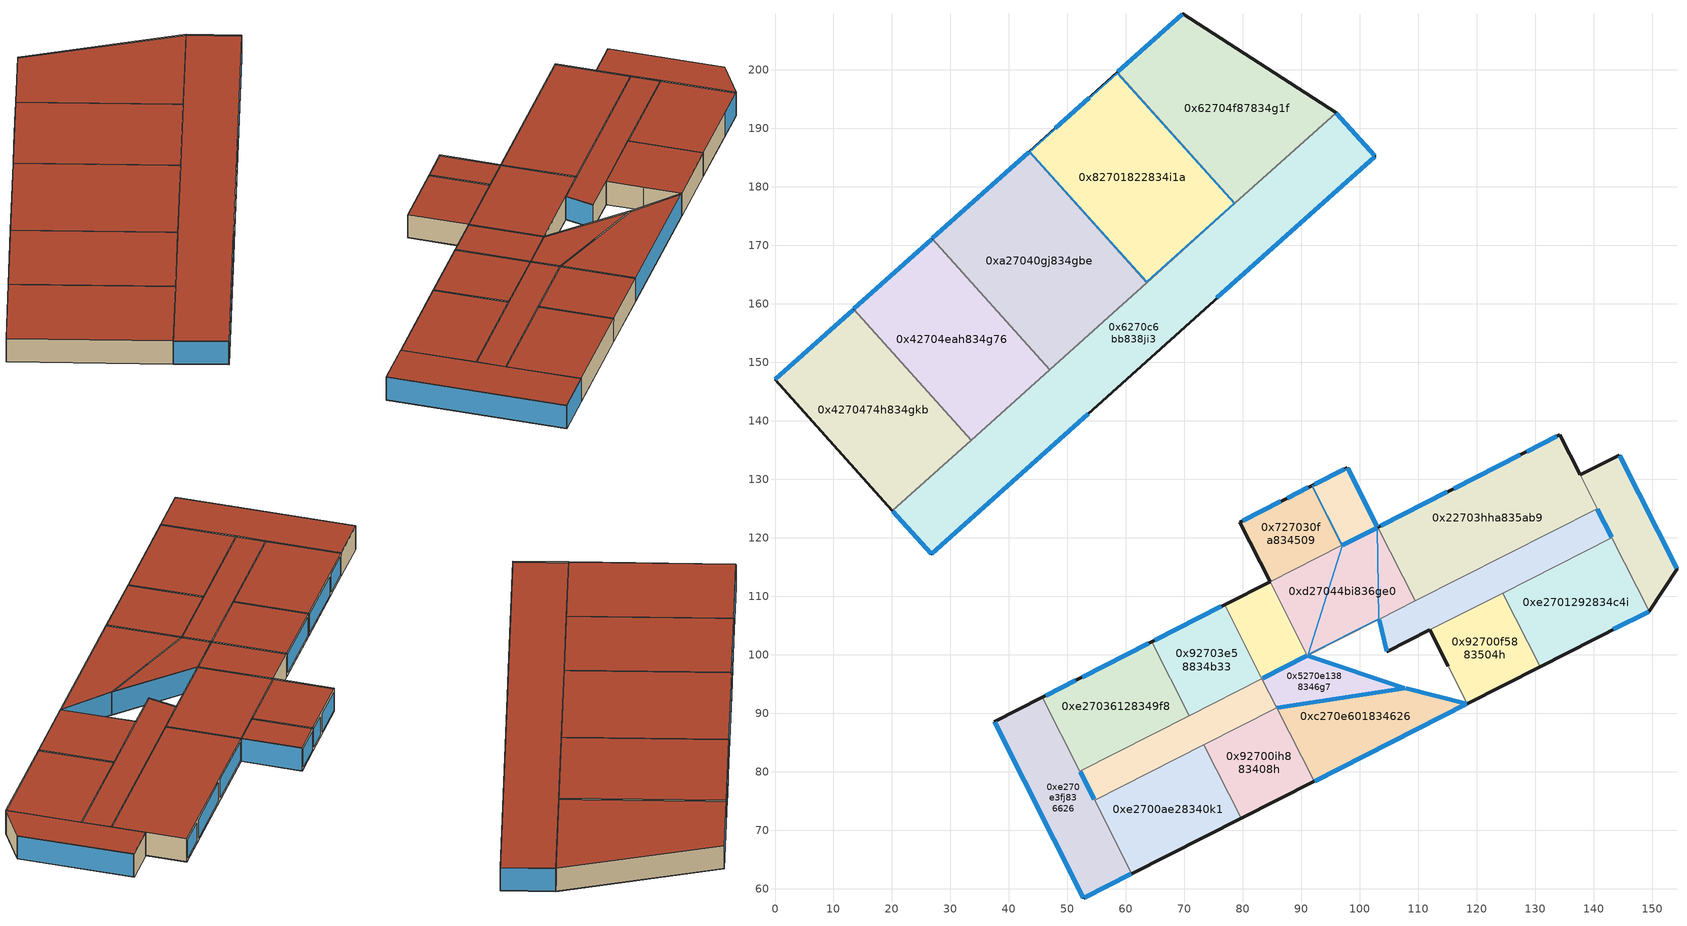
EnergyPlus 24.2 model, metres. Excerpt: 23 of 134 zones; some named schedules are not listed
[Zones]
0x92700f5883504h
 floor to 0x92400f588g504h (Generic Roof): 118.37,91.64 115.14,98.01 111.98,104.24 124.44,110.56 130.83,97.96 z15; 118.37,91.64 115.14,98.01 111.98,104.24 124.44,110.56 130.83,97.96 z15
 wall outside (Generic Roof): 130.83,97.96 118.37,91.64 / 115.14,98.01 111.98,104.24 z15:20
 wall to 0x12704c38833g31 (Generic Roof): 118.37,91.64 115.14,98.01 z15:20
 wall to 0xe2701292834c4i (Generic Roof): 124.44,110.56 130.83,97.96 z15:20
 wall to 0xb2709ea5837bkg (Generic Roof): 111.98,104.24 124.44,110.56 z15:20
 roof outside (Generic Roof): 118.37,91.64 130.83,97.96 124.44,110.56 111.98,104.24 115.14,98.01 z20; 118.37,91.64 130.83,97.96 124.44,110.56 111.98,104.24 115.14,98.01 z20
0x6270c6bb838ji3
 floor to 0xc240h89j8gc79j (Generic Roof): 26.77,117.2 53.63,141.3 60.21,147.21 70.23,156.2 75.51,160.94 102.61,185.26 95.94,192.7 78.66,177.2 63.55,163.64 46.95,148.75 33.52,136.7 20.09,124.65 z15; 26.77,117.2 53.63,141.3 60.21,147.21 70.23,156.2 75.51,160.94 102.61,185.26 95.94,192.7 78.66,177.2 63.55,163.64 46.95,148.75 33.52,136.7 20.09,124.65 z15
 wall outside (Generic Roof): 95.94,192.7 102.61,185.26 26.77,117.2 20.09,124.65 z15:20
 wall to 0x4270474h834gkb (Generic Roof): 20.09,124.65 33.52,136.7 z15:20
 wall to 0xa27040gj834gbe (Generic Roof): 46.95,148.75 63.55,163.64 z15:20
 wall to 0x62704f87834g1f (Generic Roof): 78.66,177.2 95.94,192.7 z15:20
 wall to 0x42704eah834g76 (Generic Roof): 33.52,136.7 46.95,148.75 z15:20
 wall to 0x82701822834i1a (Generic Roof): 63.55,163.64 78.66,177.2 z15:20
 window (0xj0fh): 53.55,141.24 26.84,117.27 / 102.54,185.19 75.58,161.01 / 26.7,117.27 20.16,124.58 / 96.01,192.63 102.54,185.33 z15.1:19.9
 roof outside (Generic Roof): 26.77,117.2 20.09,124.65 33.52,136.7 46.95,148.75 63.55,163.64 78.66,177.2 95.94,192.7 102.61,185.26 75.51,160.94 70.23,156.2 60.21,147.21 53.63,141.3 z20; 26.77,117.2 20.09,124.65 33.52,136.7 46.95,148.75 63.55,163.64 78.66,177.2 95.94,192.7 102.61,185.26 75.51,160.94 70.23,156.2 60.21,147.21 53.63,141.3 z20
0x4270474h834gkb
 floor to 0x4240474h8g4gkb (Generic Roof): 20.09,124.65 0,147.04 13.43,159.09 33.52,136.7 z15; 20.09,124.65 0,147.04 13.43,159.09 33.52,136.7 z15
 wall outside (Generic Roof): 20.09,124.65 0,147.04 13.43,159.09 z15:20
 wall to 0x42704eah834g76 (Generic Roof): 13.43,159.09 33.52,136.7 z15:20
 window (0xj0fh): 0.07,147.11 13.36,159.02 z15.1:19.9
 roof outside (Generic Roof): 20.09,124.65 33.52,136.7 13.43,159.09 0,147.04 z20; 20.09,124.65 33.52,136.7 13.43,159.09 0,147.04 z20
0x727030fa834509
 floor to 0x724030fa8g4509 (Generic Roof): 84.65,112.46 96.94,118.7 91.77,128.9 79.48,122.66 z15; 84.65,112.46 96.94,118.7 91.77,128.9 79.48,122.66 z15
 wall outside (Generic Roof): 84.65,112.46 79.48,122.66 91.77,128.9 z15:20
 wall to 0x3270c4hf834g8e (Generic Roof): 91.77,128.9 96.94,118.7 z15:20
 wall to 0xd27044bi836ge0 (Generic Roof): 96.94,118.7 84.65,112.46 z15:20
 window (0xj0fh): 80.01,122.93 86.53,126.24 / 87.6,126.78 91.23,128.63 z15.6:19.4
 roof outside (Generic Roof): 84.65,112.46 79.48,122.66 91.77,128.9 96.94,118.7 z20; 84.65,112.46 79.48,122.66 91.77,128.9 96.94,118.7 z20
0xa27040gj834gbe
 floor to 0xa24040gj8g4gbe (Generic Roof): 46.95,148.75 26.86,171.14 43.45,186.03 53.87,174.43 63.55,163.64 z15; 46.95,148.75 26.86,171.14 43.45,186.03 53.87,174.43 63.55,163.64 z15
 wall outside (Generic Roof): 26.86,171.14 43.45,186.03 z15:20
 wall to 0x82701822834i1a (Generic Roof): 43.45,186.03 63.55,163.64 z15:20
 wall to 0x42704eah834g76 (Generic Roof): 46.95,148.75 26.86,171.14 z15:20
 window (0xj0fh): 26.93,171.21 43.38,185.96 z15.1:19.9
 roof outside (Generic Roof): 46.95,148.75 63.55,163.64 53.87,174.43 43.45,186.03 26.86,171.14 z20; 46.95,148.75 63.55,163.64 53.87,174.43 43.45,186.03 26.86,171.14 z20
0x3270c4hf834g8e
 floor to 0x3240c4hf8g4g8e (Generic Roof): 96.94,118.7 103.06,121.81 97.89,132 91.77,128.9 z15
 wall outside (Generic Roof): 91.77,128.9 97.89,132 103.06,121.81 z15:20
 wall to 0xd27044bi836ge0 (Generic Roof): 103.06,121.81 96.94,118.7 z15:20
 window (0xj0fh): 92.31,129.17 97.36,131.73 z15.6:19.4; 97.94,131.91 103.01,121.9 z15.1:19.9
 window inside (0xj0fh): 102.97,121.76 97.03,118.75 z15.1:19.9
 roof outside (Generic Roof): 103.06,121.81 96.94,118.7 91.77,128.9 97.89,132 z20; 103.06,121.81 96.94,118.7 91.77,128.9 97.89,132 z20
 skylight inside (0xj0fh): 91.9,128.86 96.98,118.83 102.93,121.85 97.85,131.87 z15
0x62704f87834g1f
 floor to 0x62404f878g4g1f (Generic Roof): 78.66,177.2 95.94,192.7 69.74,209.61 58.57,199.6 68.62,188.4 z15; 78.66,177.2 95.94,192.7 69.74,209.61 58.57,199.6 68.62,188.4 z15
 wall outside (Generic Roof): 58.57,199.6 69.74,209.61 95.94,192.7 z15:20
 wall to 0x82701822834i1a (Generic Roof): 78.66,177.2 58.57,199.6 z15:20
 window (0xj0fh): 58.64,199.67 69.67,209.54 z15.1:19.9
 roof outside (Generic Roof): 78.66,177.2 68.62,188.4 58.57,199.6 69.74,209.61 95.94,192.7 z20; 78.66,177.2 68.62,188.4 58.57,199.6 69.74,209.61 95.94,192.7 z20
0xb2709ea5837bkg
 floor to 0xb2409ea58g7bkg (Generic Roof): 140.6,125.01 109.46,109.2 103.34,106.1 104.61,100.5 111.98,104.24 124.44,110.56 143.12,120.04 z15; 140.6,125.01 109.46,109.2 103.34,106.1 104.61,100.5 111.98,104.24 124.44,110.56 143.12,120.04 z15
 wall outside (Generic Roof): 111.98,104.24 104.61,100.5 z15:20
 wall to 0xd27044bi836ge0 (Generic Roof): 103.34,106.09 109.46,109.2 z15:20
 wall to 0x1270956h833b9d (Generic Roof): 104.61,100.5 103.34,106.1 z15:20
 wall to 0x827096gc836b02 (Generic Roof): 140.6,125.01 143.12,120.04 z15:20
 wall to 0xe2701292834c4i (Generic Roof): 143.12,120.04 124.44,110.56 z15:20
 wall to 0x22703hha835ab9 (Generic Roof): 109.46,109.2 140.6,125.01 z15:20
 window inside (0xj0fh): 104.59,100.6 103.36,106 / 140.65,124.92 143.07,120.13 z15.1:19.9
 roof outside (Generic Roof): 140.6,125.01 143.12,120.04 124.44,110.56 111.98,104.24 104.61,100.5 103.34,106.1 109.46,109.2 z20; 140.6,125.01 143.12,120.04 124.44,110.56 111.98,104.24 104.61,100.5 103.34,106.1 109.46,109.2 z20
0xd27044bi836ge0
 floor to 0xd24044bi8g6ge0 (Generic Roof): 103.06,121.81 96.94,118.7 84.65,112.46 91.04,99.86 103.34,106.09 109.46,109.2 z15
 wall to 0x1270956h833b9d (Generic Roof): 103.34,106.09 91.04,99.86 z15:20
 wall to 0x22703hha835ab9 (Generic Roof): 103.06,121.81 109.46,109.2 z15:20
 wall to 0x52704i7h834gkc (Generic Roof): 91.04,99.86 84.65,112.46 z15:20
 roof outside (Generic Roof): 96.94,118.7 103.06,121.81 109.46,109.2 103.34,106.1 91.04,99.86 84.65,112.46 z20; 96.94,118.7 103.06,121.81 109.46,109.2 103.34,106.1 91.04,99.86 84.65,112.46 z20
 skylight inside (0xj0fh): 97.02,118.63 102.96,121.65 103.24,106.15 91.21,100.06 z15
0x42704eah834g76
 floor to 0x42404eah8g4g76 (Generic Roof): 33.52,136.7 13.43,159.09 26.86,171.14 46.95,148.75 z15; 33.52,136.7 13.43,159.09 26.86,171.14 46.95,148.75 z15
 wall outside (Generic Roof): 13.43,159.09 26.86,171.14 z15:20
 window (0xj0fh): 13.5,159.16 26.79,171.07 z15.1:19.9
 roof outside (Generic Roof): 33.52,136.7 46.95,148.75 26.86,171.14 13.43,159.09 z20; 33.52,136.7 46.95,148.75 26.86,171.14 13.43,159.09 z20
0x82701822834i1a
 floor to 0x824018228g4i1a (Generic Roof): 63.55,163.64 43.45,186.03 58.57,199.6 78.66,177.2 z15
 wall outside (Generic Roof): 43.45,186.03 58.57,199.6 z15:20
 window (0xj0fh): 47.89,190.02 53.76,195.29 z15.1:19.9
 roof outside (Generic Roof): 63.55,163.64 78.66,177.2 68.62,188.4 58.57,199.6 53.84,195.35 47.82,189.95 43.45,186.03 53.87,174.43 z20; 63.55,163.64 78.66,177.2 68.62,188.4 58.57,199.6 53.84,195.35 47.82,189.95 43.45,186.03 53.87,174.43 z20
 skylight inside (0xj0fh): 58.56,199.46 78.52,177.21 63.56,163.78 43.59,186.02 z15
0xe2701292834c4i
 floor to 0xe24012928g4c4i (Generic Roof): 130.83,97.96 143.29,104.28 149.52,107.44 143.12,120.04 124.44,110.56 z15; 130.83,97.96 143.29,104.28 149.52,107.44 143.12,120.04 124.44,110.56 z15
 wall outside (Generic Roof): 149.52,107.44 130.83,97.96 z15:20
 wall to 0x827096gc836b02 (Generic Roof): 143.12,120.04 149.52,107.44 z15:20
 window (0xj0fh): 149.43,107.39 143.38,104.33 z15.1:19.9
 roof outside (Generic Roof): 130.83,97.96 124.44,110.56 143.12,120.04 149.52,107.44 143.29,104.28 z20; 130.83,97.96 124.44,110.56 143.12,120.04 149.52,107.44 143.29,104.28 z20
0x827096gc836b02
 floor to 0x824096gc8g6b02 (Generic Roof): 143.12,120.04 140.6,125.01 137.68,130.76 144.38,134.16 154.25,114.69 149.52,107.44 z15; 143.12,120.04 140.6,125.01 137.68,130.76 144.38,134.16 154.25,114.69 149.52,107.44 z15
 wall outside (Generic Roof): 137.68,130.76 144.38,134.16 154.25,114.69 149.52,107.44 z15:20
 wall to 0x22703hha835ab9 (Generic Roof): 140.6,125.01 137.68,130.76 z15:20
 window (0xj0fh): 144.43,134.07 154.2,114.78 z15.1:19.9
 roof outside (Generic Roof): 143.12,120.04 149.52,107.44 154.25,114.69 144.38,134.16 137.68,130.76 140.6,125.01 z20; 143.12,120.04 149.52,107.44 154.25,114.69 144.38,134.16 137.68,130.76 140.6,125.01 z20
0xc270e601834626
 floor to 0xc240e6018g4626 (Generic Roof): 85.8,90.96 92.2,78.36 118.37,91.64 107.77,94.27 z15; 85.8,90.96 92.2,78.36 118.37,91.64 107.77,94.27 z15
 wall outside (Generic Roof): 118.37,91.64 92.2,78.36 z15:20
 wall to 0x12704c38833g31 (Generic Roof): 107.77,94.27 118.37,91.64 z15:20
 wall to 0x92700ih883408h (Generic Roof): 92.2,78.36 85.8,90.96 z15:20
 wall to 0x5270e1388346g7 (Generic Roof): 85.8,90.96 107.77,94.27 z15:20
 window (0xj0fh): 118.28,91.59 92.29,78.41 z15.1:19.9
 window inside (0xj0fh): 107.87,94.25 118.27,91.66 / 85.9,90.97 107.67,94.26 z15.1:19.9
 roof outside (Generic Roof): 85.8,90.96 107.77,94.27 118.37,91.64 92.2,78.36 z20; 85.8,90.96 107.77,94.27 118.37,91.64 92.2,78.36 z20
0xe270e3fj836626
 floor to 0xe240e3fj8g6626 (Generic Roof): 52.14,80.12 54.66,75.16 61.05,62.56 52.8,58.37 37.49,88.54 45.74,92.73 z15; 52.14,80.12 54.66,75.16 61.05,62.56 52.8,58.37 37.49,88.54 45.74,92.73 z15
 wall outside (Generic Roof): 61.05,62.56 52.8,58.37 37.49,88.54 45.74,92.73 z15:20
 wall to 0xe2700ae28340k1 (Generic Roof): 54.66,75.16 61.05,62.56 z15:20
 wall to 0x92704cj5836g7k (Generic Roof): 52.14,80.12 54.66,75.16 z15:20
 wall to 0xe27036128349f8 (Generic Roof): 45.74,92.73 52.14,80.12 z15:20
 window (0xj0fh): 52.75,58.46 37.54,88.45 / 60.96,62.51 52.89,58.42 z15.1:19.9
 window inside (0xj0fh): 52.19,80.03 54.61,75.25 z15.1:19.9
 roof outside (Generic Roof): 52.14,80.12 45.74,92.73 37.49,88.54 52.8,58.37 61.05,62.56 54.66,75.16 z20; 52.14,80.12 45.74,92.73 37.49,88.54 52.8,58.37 61.05,62.56 54.66,75.16 z20
0x92704cj5836g7k
 floor to 0x92404cj58g6g7k (Generic Roof): 54.66,75.16 73.34,84.64 85.8,90.96 83.28,95.93 70.82,89.61 52.14,80.12 z15; 54.66,75.16 73.34,84.64 85.8,90.96 83.28,95.93 70.82,89.61 52.14,80.12 z15
 wall to 0xe27036128349f8 (Generic Roof): 52.14,80.12 70.82,89.61 z15:20
 wall to 0x92700ih883408h (Generic Roof): 85.8,90.96 73.34,84.64 z15:20
 wall to 0x92703e58834b33 (Generic Roof): 70.82,89.61 83.28,95.93 z15:20
 wall to 0x5270e1388346g7 (Generic Roof): 83.28,95.93 85.8,90.96 z15:20
 wall to 0xe2700ae28340k1 (Generic Roof): 73.34,84.64 54.66,75.16 z15:20
 roof outside (Generic Roof): 54.66,75.16 52.14,80.12 70.82,89.61 83.28,95.93 85.8,90.96 73.34,84.64 z20; 54.66,75.16 52.14,80.12 70.82,89.61 83.28,95.93 85.8,90.96 73.34,84.64 z20
0xe27036128349f8
 floor to 0xe24036128g49f8 (Generic Roof): 52.14,80.12 70.82,89.61 64.43,102.21 45.74,92.73 z15; 52.14,80.12 70.82,89.61 64.43,102.21 45.74,92.73 z15
 wall outside (Generic Roof): 45.74,92.73 64.43,102.21 z15:20
 wall to 0x92703e58834b33 (Generic Roof): 64.43,102.21 70.82,89.61 z15:20
 window (0xj0fh): 52.51,96.16 63.9,101.94 / 46.28,93 51.44,95.62 z15.6:19.4
 roof outside (Generic Roof): 52.14,80.12 45.74,92.73 64.43,102.21 70.82,89.61 z20; 52.14,80.12 45.74,92.73 64.43,102.21 70.82,89.61 z20
0xe2700ae28340k1
 floor to 0xe2400ae28g40k1 (Generic Roof): 61.05,62.56 79.74,72.04 73.34,84.64 54.66,75.16 z15; 61.05,62.56 79.74,72.04 73.34,84.64 54.66,75.16 z15
 wall outside (Generic Roof): 79.74,72.04 61.05,62.56 z15:20
 wall to 0x92700ih883408h (Generic Roof): 73.34,84.64 79.74,72.04 z15:20
 roof outside (Generic Roof): 61.05,62.56 54.66,75.16 73.34,84.64 79.74,72.04 z20; 61.05,62.56 54.66,75.16 73.34,84.64 79.74,72.04 z20
0x92700ih883408h
 floor to 0x92400ih88g408h (Generic Roof): 79.74,72.04 92.2,78.36 85.8,90.96 73.34,84.64 z15; 79.74,72.04 92.2,78.36 85.8,90.96 73.34,84.64 z15
 wall outside (Generic Roof): 92.2,78.36 79.74,72.04 z15:20
 roof outside (Generic Roof): 79.74,72.04 73.34,84.64 85.8,90.96 92.2,78.36 z20; 79.74,72.04 73.34,84.64 85.8,90.96 92.2,78.36 z20
0x5270e1388346g7
 floor to 0x5240e1388g46g7 (Generic Roof): 107.77,94.27 91.04,99.86 83.28,95.93 85.8,90.96 z15; 107.77,94.27 91.04,99.86 83.28,95.93 85.8,90.96 z15
 wall to 0x52704i7h834gkc (Generic Roof): 83.28,95.93 91.04,99.86 z15:20
 wall to 0x22709641833b3g (Generic Roof): 91.04,99.86 107.77,94.27 z15:20
 window inside (0xj0fh): 83.37,95.98 90.95,99.81 / 91.13,99.83 107.68,94.3 z15.1:19.9
 roof outside (Generic Roof): 107.77,94.27 85.8,90.96 83.28,95.93 91.04,99.86 z20; 107.77,94.27 85.8,90.96 83.28,95.93 91.04,99.86 z20
0x52704i7h834gkc
 floor to 0x52404i7h8g4gkc (Generic Roof): 91.04,99.86 84.65,112.46 76.89,108.53 83.28,95.93 z15; 91.04,99.86 84.65,112.46 76.89,108.53 83.28,95.93 z15
 wall outside (Generic Roof): 76.89,108.53 84.65,112.46 z15:20
 wall to 0x92703e58834b33 (Generic Roof): 83.28,95.93 76.89,108.53 z15:20
 roof outside (Generic Roof): 91.04,99.86 83.28,95.93 76.89,108.53 84.65,112.46 z20; 91.04,99.86 83.28,95.93 76.89,108.53 84.65,112.46 z20
0x92703e58834b33
 floor to 0x92403e588g4b33 (Generic Roof): 70.82,89.61 83.28,95.93 76.89,108.53 64.43,102.21 z15; 70.82,89.61 83.28,95.93 76.89,108.53 64.43,102.21 z15
 wall outside (Generic Roof): 64.43,102.21 76.89,108.53 z15:20
 window (0xj0fh): 64.97,102.48 76.35,108.26 z15.6:19.4
 roof outside (Generic Roof): 70.82,89.61 64.43,102.21 76.89,108.53 83.28,95.93 z20; 70.82,89.61 64.43,102.21 76.89,108.53 83.28,95.93 z20
0x22703hha835ab9
 floor to 0x22403hha8g5ab9 (Generic Roof): 109.46,109.2 140.6,125.01 137.68,130.76 134.21,137.61 103.06,121.81 z15; 109.46,109.2 140.6,125.01 137.68,130.76 134.21,137.61 103.06,121.81 z15
 wall outside (Generic Roof): 103.06,121.81 134.21,137.61 137.68,130.76 z15:20
 window (0xj0fh): 103.6,122.08 114.99,127.86 / 128.52,134.72 133.67,137.34 / 116.06,128.4 127.45,134.18 z15.6:19.4
 roof outside (Generic Roof): 109.46,109.2 103.06,121.81 134.21,137.61 137.68,130.76 140.6,125.01 z20; 109.46,109.2 103.06,121.81 134.21,137.61 137.68,130.76 140.6,125.01 z20
[Building]
unnamed: North Axis=0; Terrain=City; Solar Distribution=FullExteriorWithReflections
[Site:Location]
Site 1: Latitude=0; Longitude=0; Time Zone=0; Elevation=0
[SizingPeriod:DesignDay] Day of Month=21; DryBulb Temperature Range Modifier Type=DefaultMultipliers; Barometric Pressure=101097; Wind Direction=0; Rain Indicator=No; Snow Indicator=No; Daylight Saving Time Indicator=No; Solar Model Indicator=ASHRAEClearSky; Begin Environment Reset Mode=FullResetAtBeginEnvironment
Name | Month | Day Type | Maximum DryBulb Temperature | Daily DryBulb Temperature Range | Humidity Condition Type | Wetbulb or DewPoint at Maximum DryBulb | Wind Speed | Sky Clearness
Suzhou Ann Clg .4% Condns DP=>MDB | 8 | SummerDesignDay | 34.8 | 6.7 | Dewpoint | 27.6 | 3.35 | 1
Suzhou Ann Htg 99.6% Condns DB | 1 | WinterDesignDay | -4 | 0 | Wetbulb | -4 | 6.71 | 0
[Site:WaterMainsTemperature]
Calculation Method=CorrelationFromWeatherFile
[Material] Thermal Absorptance=0.9
Name | Roughness | Thickness | Conductivity | Density | Specific Heat | Solar Absorptance | Visible Absorptance
Generic 50mm Insulation | MediumRough | 0.05 | 0.03 | 43 | 1210 | 0.7 | 0.7
Generic Acoustic Tile | MediumSmooth | 0.02 | 0.06 | 368 | 590 | 0.2 | 0.2
Generic Ceiling Air Gap | Smooth | 0.1 | 0.556 | 1.28 | 1000 | 0.7 | 0.7
Generic LW Concrete | MediumRough | 0.1 | 0.53 | 1280 | 840 | 0.8 | 0.8
Generic Roof Membrane | MediumRough | 0.01 | 0.16 | 1120 | 1460 | 0.65 | 0.65
[WINDOWMATERIAL:SIMPLEGLAZINGSYSTEM]
g_0xg745: UFactor=1.8; Solar Heat Gain Coefficient=0.4; Visible Transmittance=0.744
[Construction]
Generic Roof: Generic Roof Membrane, Generic 50mm Insulation, Generic LW Concrete, Generic Ceiling Air Gap, Generic Acoustic Tile
[CONSTRUCTION]
0xj0fh: g_0xg745
[ZONE] Type=1; Multiplier=1; Ceiling Height=4; Part of Total Floor Area=Yes
Name | Volume | Floor Area
0xe270e3fj836626 | 1565.47 | 313.095
0xc270e601834626 | 1269 | 253.801
0x5270e1388346g7 | 566.649 | 113.33
0x92700ih883408h | 987.22 | 197.444
0xe2700ae28340k1; 0xe2701292834c4i | 1480.28 | 296.056
0x92704cj5836g7k | 972.505 | 194.501
0x92703e58834b33 | 986.904 | 197.381
0x52704i7h834gkc | 614.443 | 122.889
0xe27036128349f8 | 1480.9 | 296.181
0x92700f5883504h | 986.888 | 197.378
0xb2709ea5837bkg | 1182.82 | 236.565
0xd27044bi836ge0 | 1459.64 | 291.928
0x22703hha835ab9 | 2468.15 | 493.631
0x827096gc836b02 | 900.48 | 180.096
0x727030fa834509 | 788.094 | 157.619
0x3270c4hf834g8e | 392.231 | 78.4463
0x6270c6bb838ji3 | 5095.08 | 1019.02
0x62704f87834g1f | 2874.03 | 574.807
0xa27040gj834gbe | 3353.88 | 670.7766
0x82701822834i1a | 3055.45 | 611.0891
0x4270474h834gkb; 0x42704eah834g76 | 2713.911 | 542.7822
[PEOPLE] Number of People Calculation Method=People/Area; People per Floor Area=0.0565; Fraction Radiant=0.3; Sensible Heat Fraction=autocalculate; Carbon Dioxide Generation Rate=3.82e-08; Enable ASHRAE 55 Comfort Warnings=No; Mean Radiant Temperature Calculation Type=EnclosureAveraged; Clothing Insulation Calculation Method=ClothingInsulationSchedule; Cold Stress Temperature Threshold=15.56; Heat Stress Temperature Threshold=30
Name | Zone or ZoneList or Space or SpaceList | Number of People Schedule | Activity Level Schedule
0xe270e3fj836626_People | 0xe270e3fj836626 | 0xe270e3fj836626PeopleNumber_of_People_Schedule_Name | 0xe270e3fj836626PeopleActivity_Level_Schedule_Name
0xc270e601834626_People | 0xc270e601834626 | 0xc270e601834626PeopleNumber_of_People_Schedule_Name | 0xc270e601834626PeopleActivity_Level_Schedule_Name
0x5270e1388346g7_People | 0x5270e1388346g7 | 0x5270e1388346g7PeopleNumber_of_People_Schedule_Name | 0x5270e1388346g7PeopleActivity_Level_Schedule_Name
0x92700ih883408h_People | 0x92700ih883408h | 0x92700ih883408hPeopleNumber_of_People_Schedule_Name | 0x92700ih883408hPeopleActivity_Level_Schedule_Name
0xe2700ae28340k1_People | 0xe2700ae28340k1 | 0xe2700ae28340k1PeopleNumber_of_People_Schedule_Name | 0xe2700ae28340k1PeopleActivity_Level_Schedule_Name
0x92704cj5836g7k_People | 0x92704cj5836g7k | 0x92704cj5836g7kPeopleNumber_of_People_Schedule_Name | 0x92704cj5836g7kPeopleActivity_Level_Schedule_Name
0x92703e58834b33_People | 0x92703e58834b33 | 0x92703e58834b33PeopleNumber_of_People_Schedule_Name | 0x92703e58834b33PeopleActivity_Level_Schedule_Name
0x52704i7h834gkc_People | 0x52704i7h834gkc | 0x52704i7h834gkcPeopleNumber_of_People_Schedule_Name | 0x52704i7h834gkcPeopleActivity_Level_Schedule_Name
0xe27036128349f8_People | 0xe27036128349f8 | 0xe27036128349f8PeopleNumber_of_People_Schedule_Name | 0xe27036128349f8PeopleActivity_Level_Schedule_Name
0x92700f5883504h_People | 0x92700f5883504h | 0x92700f5883504hPeopleNumber_of_People_Schedule_Name | 0x92700f5883504hPeopleActivity_Level_Schedule_Name
0xe2701292834c4i_People | 0xe2701292834c4i | 0xe2701292834c4iPeopleNumber_of_People_Schedule_Name | 0xe2701292834c4iPeopleActivity_Level_Schedule_Name
0xb2709ea5837bkg_People | 0xb2709ea5837bkg | 0xb2709ea5837bkgPeopleNumber_of_People_Schedule_Name | 0xb2709ea5837bkgPeopleActivity_Level_Schedule_Name
0xd27044bi836ge0_People | 0xd27044bi836ge0 | 0xd27044bi836ge0PeopleNumber_of_People_Schedule_Name | 0xd27044bi836ge0PeopleActivity_Level_Schedule_Name
0x22703hha835ab9_People | 0x22703hha835ab9 | 0x22703hha835ab9PeopleNumber_of_People_Schedule_Name | 0x22703hha835ab9PeopleActivity_Level_Schedule_Name
0x827096gc836b02_People | 0x827096gc836b02 | 0x827096gc836b02PeopleNumber_of_People_Schedule_Name | 0x827096gc836b02PeopleActivity_Level_Schedule_Name
0x727030fa834509_People | 0x727030fa834509 | 0x727030fa834509PeopleNumber_of_People_Schedule_Name | 0x727030fa834509PeopleActivity_Level_Schedule_Name
0x3270c4hf834g8e_People | 0x3270c4hf834g8e | 0x3270c4hf834g8ePeopleNumber_of_People_Schedule_Name | 0x3270c4hf834g8ePeopleActivity_Level_Schedule_Name
0x6270c6bb838ji3_People | 0x6270c6bb838ji3 | 0x6270c6bb838ji3PeopleNumber_of_People_Schedule_Name | 0x6270c6bb838ji3PeopleActivity_Level_Schedule_Name
0x62704f87834g1f_People | 0x62704f87834g1f | 0x62704f87834g1fPeopleNumber_of_People_Schedule_Name | 0x62704f87834g1fPeopleActivity_Level_Schedule_Name
0xa27040gj834gbe_People | 0xa27040gj834gbe | 0xa27040gj834gbePeopleNumber_of_People_Schedule_Name | 0xa27040gj834gbePeopleActivity_Level_Schedule_Name
0x82701822834i1a_People | 0x82701822834i1a | 0x82701822834i1aPeopleNumber_of_People_Schedule_Name | 0x82701822834i1aPeopleActivity_Level_Schedule_Name
0x4270474h834gkb_People | 0x4270474h834gkb | 0x4270474h834gkbPeopleNumber_of_People_Schedule_Name | 0x4270474h834gkbPeopleActivity_Level_Schedule_Name
0x42704eah834g76_People | 0x42704eah834g76 | 0x42704eah834g76PeopleNumber_of_People_Schedule_Name | 0x42704eah834g76PeopleActivity_Level_Schedule_Name
[LIGHTS] Design Level Calculation Method=Watts/Area; Watts per Floor Area=10.55; Return Air Fraction=0; Fraction Radiant=0.7; Fraction Visible=0.2; Fraction Replaceable=1; EndUse Subcategory=General; Return Air Fraction Calculated from Plenum Temperature=No; Return Air Fraction Function of Plenum Temperature Coefficient 1=0; Return Air Fraction Function of Plenum Temperature Coefficient 2=0
Name | Zone or ZoneList or Space or SpaceList | Schedule
0xe270e3fj836626_Lights | 0xe270e3fj836626 | 0xe270e3fj836626LightsSchedule_Name
0xc270e601834626_Lights | 0xc270e601834626 | 0xc270e601834626LightsSchedule_Name
0x5270e1388346g7_Lights | 0x5270e1388346g7 | 0x5270e1388346g7LightsSchedule_Name
0x92700ih883408h_Lights | 0x92700ih883408h | 0x92700ih883408hLightsSchedule_Name
0xe2700ae28340k1_Lights | 0xe2700ae28340k1 | 0xe2700ae28340k1LightsSchedule_Name
0x92704cj5836g7k_Lights | 0x92704cj5836g7k | 0x92704cj5836g7kLightsSchedule_Name
0x92703e58834b33_Lights | 0x92703e58834b33 | 0x92703e58834b33LightsSchedule_Name
0x52704i7h834gkc_Lights | 0x52704i7h834gkc | 0x52704i7h834gkcLightsSchedule_Name
0xe27036128349f8_Lights | 0xe27036128349f8 | 0xe27036128349f8LightsSchedule_Name
0x92700f5883504h_Lights | 0x92700f5883504h | 0x92700f5883504hLightsSchedule_Name
0xe2701292834c4i_Lights | 0xe2701292834c4i | 0xe2701292834c4iLightsSchedule_Name
0xb2709ea5837bkg_Lights | 0xb2709ea5837bkg | 0xb2709ea5837bkgLightsSchedule_Name
0xd27044bi836ge0_Lights | 0xd27044bi836ge0 | 0xd27044bi836ge0LightsSchedule_Name
0x22703hha835ab9_Lights | 0x22703hha835ab9 | 0x22703hha835ab9LightsSchedule_Name
0x827096gc836b02_Lights | 0x827096gc836b02 | 0x827096gc836b02LightsSchedule_Name
0x727030fa834509_Lights | 0x727030fa834509 | 0x727030fa834509LightsSchedule_Name
0x3270c4hf834g8e_Lights | 0x3270c4hf834g8e | 0x3270c4hf834g8eLightsSchedule_Name
0x6270c6bb838ji3_Lights | 0x6270c6bb838ji3 | 0x6270c6bb838ji3LightsSchedule_Name
0x62704f87834g1f_Lights | 0x62704f87834g1f | 0x62704f87834g1fLightsSchedule_Name
0xa27040gj834gbe_Lights | 0xa27040gj834gbe | 0xa27040gj834gbeLightsSchedule_Name
0x82701822834i1a_Lights | 0x82701822834i1a | 0x82701822834i1aLightsSchedule_Name
0x4270474h834gkb_Lights | 0x4270474h834gkb | 0x4270474h834gkbLightsSchedule_Name
0x42704eah834g76_Lights | 0x42704eah834g76 | 0x42704eah834g76LightsSchedule_Name
[ELECTRICEQUIPMENT] Design Level Calculation Method=Watts/Area; Watts per Floor Area=10.33; Fraction Latent=0; Fraction Radiant=0.5; Fraction Lost=0; EndUse Subcategory=Electric Equipment
Name | Zone or ZoneList or Space or SpaceList | Schedule
0xe270e3fj836626_Equipment | 0xe270e3fj836626 | 0xe270e3fj836626ElectricEquipmentSchedule_Name
0xc270e601834626_Equipment | 0xc270e601834626 | 0xc270e601834626ElectricEquipmentSchedule_Name
0x5270e1388346g7_Equipment | 0x5270e1388346g7 | 0x5270e1388346g7ElectricEquipmentSchedule_Name
0x92700ih883408h_Equipment | 0x92700ih883408h | 0x92700ih883408hElectricEquipmentSchedule_Name
0xe2700ae28340k1_Equipment | 0xe2700ae28340k1 | 0xe2700ae28340k1ElectricEquipmentSchedule_Name
0x92704cj5836g7k_Equipment | 0x92704cj5836g7k | 0x92704cj5836g7kElectricEquipmentSchedule_Name
0x92703e58834b33_Equipment | 0x92703e58834b33 | 0x92703e58834b33ElectricEquipmentSchedule_Name
0x52704i7h834gkc_Equipment | 0x52704i7h834gkc | 0x52704i7h834gkcElectricEquipmentSchedule_Name
0xe27036128349f8_Equipment | 0xe27036128349f8 | 0xe27036128349f8ElectricEquipmentSchedule_Name
0x92700f5883504h_Equipment | 0x92700f5883504h | 0x92700f5883504hElectricEquipmentSchedule_Name
0xe2701292834c4i_Equipment | 0xe2701292834c4i | 0xe2701292834c4iElectricEquipmentSchedule_Name
0xb2709ea5837bkg_Equipment | 0xb2709ea5837bkg | 0xb2709ea5837bkgElectricEquipmentSchedule_Name
0xd27044bi836ge0_Equipment | 0xd27044bi836ge0 | 0xd27044bi836ge0ElectricEquipmentSchedule_Name
0x22703hha835ab9_Equipment | 0x22703hha835ab9 | 0x22703hha835ab9ElectricEquipmentSchedule_Name
0x827096gc836b02_Equipment | 0x827096gc836b02 | 0x827096gc836b02ElectricEquipmentSchedule_Name
0x727030fa834509_Equipment | 0x727030fa834509 | 0x727030fa834509ElectricEquipmentSchedule_Name
0x3270c4hf834g8e_Equipment | 0x3270c4hf834g8e | 0x3270c4hf834g8eElectricEquipmentSchedule_Name
0x6270c6bb838ji3_Equipment | 0x6270c6bb838ji3 | 0x6270c6bb838ji3ElectricEquipmentSchedule_Name
0x62704f87834g1f_Equipment | 0x62704f87834g1f | 0x62704f87834g1fElectricEquipmentSchedule_Name
0xa27040gj834gbe_Equipment | 0xa27040gj834gbe | 0xa27040gj834gbeElectricEquipmentSchedule_Name
0x82701822834i1a_Equipment | 0x82701822834i1a | 0x82701822834i1aElectricEquipmentSchedule_Name
0x4270474h834gkb_Equipment | 0x4270474h834gkb | 0x4270474h834gkbElectricEquipmentSchedule_Name
0x42704eah834g76_Equipment | 0x42704eah834g76 | 0x42704eah834g76ElectricEquipmentSchedule_Name
[ZONEINFILTRATION:DESIGNFLOWRATE] Design Flow Rate Calculation Method=Flow/Zone; Flow Rate per Exterior Surface Area=0.0002266; Constant Term Coefficient=1; Temperature Term Coefficient=0; Velocity Term Coefficient=0; Velocity Squared Term Coefficient=0
Name | Zone or ZoneList or Space or SpaceList | Design Flow Rate
0xe270e3fj836626_Infiltration | 0xe270e3fj836626 | 0.201194
0xc270e601834626_Infiltration | 0xc270e601834626 | 0.148272
0x5270e1388346g7_Infiltration | 0x5270e1388346g7 | 0.051361
0x92700ih883408h_Infiltration | 0x92700ih883408h | 0.105311
0xe2700ae28340k1_Infiltration | 0xe2700ae28340k1 | 0.157916
0x92704cj5836g7k_Infiltration | 0x92704cj5836g7k | 0.0881478
0x92703e58834b33_Infiltration | 0x92703e58834b33 | 0.105282
0x52704i7h834gkc_Infiltration | 0x52704i7h834gkc | 0.0655485
0xe27036128349f8_Infiltration | 0xe27036128349f8 | 0.157973
0x92700f5883504h_Infiltration | 0x92700f5883504h | 0.113196
0xe2701292834c4i_Infiltration | 0xe2701292834c4i | 0.157915
0xb2709ea5837bkg_Infiltration | 0xb2709ea5837bkg | 0.116575
0xd27044bi836ge0_Infiltration | 0xd27044bi836ge0 | 0.13226
0x22703hha835ab9_Infiltration | 0x22703hha835ab9 | 0.271987
0x827096gc836b02_Infiltration | 0x827096gc836b02 | 0.124672
0x727030fa834509_Infiltration | 0x727030fa834509 | 0.100006
0x3270c4hf834g8e_Infiltration | 0x3270c4hf834g8e | 0.0562708
0x6270c6bb838ji3_Infiltration | 0x6270c6bb838ji3 | 0.599966
0x62704f87834g1f_Infiltration | 0x62704f87834g1f | 0.312801
0xa27040gj834gbe_Infiltration | 0xa27040gj834gbe | 0.329286
0x82701822834i1a_Infiltration | 0x82701822834i1a | 0.29992
0x4270474h834gkb_Infiltration | 0x4270474h834gkb | 0.300515
0x42704eah834g76_Infiltration | 0x42704eah834g76 | 0.266432
[ZONEMIXING] Schedule=Always On; Design Flow Rate Calculation Method=Flow/Area; Flow Rate per Floor Area=1; Delta Temperature=0
Name | Zone or Space | Source Zone or Space
0x824018228g4i1a_0x82701822834i1a; 0x82701822834i1a_0x824018228g4i1a | 0x824018228g4i1a | 0x82701822834i1a
0xe270e3fj836626_0x92704cj5836g7k; 0x92704cj5836g7k_0xe270e3fj836626 | 0xe270e3fj836626 | 0x92704cj5836g7k
0xc270e601834626_0x5270e1388346g7; 0x5270e1388346g7_0xc270e601834626 | 0xc270e601834626 | 0x5270e1388346g7
0xb2709ea5837bkg_0x827096gc836b02; 0x827096gc836b02_0xb2709ea5837bkg | 0xb2709ea5837bkg | 0x827096gc836b02
0xd24044bi8g6ge0_0xd27044bi836ge0; 0xd27044bi836ge0_0xd24044bi8g6ge0 | 0xd24044bi8g6ge0 | 0xd27044bi836ge0
0xd27044bi836ge0_0x3270c4hf834g8e; 0x3270c4hf834g8e_0xd27044bi836ge0 | 0xd27044bi836ge0 | 0x3270c4hf834g8e
0x5270e1388346g7_0x52704i7h834gkc; 0x52704i7h834gkc_0x5270e1388346g7 | 0x5270e1388346g7 | 0x52704i7h834gkc
0x5270e1388346g7_0x22709641833b3g; 0x22709641833b3g_0x5270e1388346g7 | 0x5270e1388346g7 | 0x22709641833b3g
0x1270956h833b9d_0xb2709ea5837bkg; 0xb2709ea5837bkg_0x1270956h833b9d | 0x1270956h833b9d | 0xb2709ea5837bkg
0xc270e601834626_0x12704c38833g31; 0x12704c38833g31_0xc270e601834626 | 0xc270e601834626 | 0x12704c38833g31
0x3240c4hf8g4g8e_0x3270c4hf834g8e; 0x3270c4hf834g8e_0x3240c4hf8g4g8e | 0x3240c4hf8g4g8e | 0x3270c4hf834g8e
[DESIGNSPECIFICATION:OUTDOORAIR] Outdoor Air Method=Sum; Outdoor Air Flow per Person=0; Outdoor Air Flow per Zone Floor Area=0.000305; Outdoor Air Flow per Zone=0; Outdoor Air Flow Air Changes per Hour=0
0xd24044bi8g6ge0; 0x3240c4hf8g4g8e; 0x824018228g4i1a; 0xe270e3fj836626; 0xc270e601834626; 0x5270e1388346g7; 0x92700ih883408h; 0xe2700ae28340k1; 0x92704cj5836g7k; 0x92703e58834b33; 0x52704i7h834gkc; 0xe27036128349f8; 0x12704c38833g31; 0x22709641833b3g; 0x1270956h833b9d; 0x92700f5883504h; 0xe2701292834c4i; 0xb2709ea5837bkg; 0xd27044bi836ge0; 0x22703hha835ab9; 0x827096gc836b02; 0x727030fa834509; 0x3270c4hf834g8e; 0x6270c6bb838ji3; 0x62704f87834g1f; 0xa27040gj834gbe; 0x82701822834i1a; 0x4270474h834gkb; 0x42704eah834g76
[SIZING:ZONE] Zone Cooling Design Supply Air Temperature Input Method=SupplyAirTemperature; Zone Cooling Design Supply Air Temperature=14; Zone Cooling Design Supply Air Temperature Difference=11.11; Zone Heating Design Supply Air Temperature Input Method=SupplyAirTemperature; Zone Heating Design Supply Air Temperature=40; Zone Heating Design Supply Air Temperature Difference=11.11; Zone Cooling Design Supply Air Humidity Ratio=0.0085; Zone Heating Design Supply Air Humidity Ratio=0.008; Cooling Design Air Flow Method=DesignDay; Cooling Design Air Flow Rate=0; Cooling Minimum Air Flow per Zone Floor Area=0.000762; Cooling Minimum Air Flow=0; Cooling Minimum Air Flow Fraction=0; Heating Design Air Flow Method=DesignDay; Heating Design Air Flow Rate=0; Heating Maximum Air Flow per Zone Floor Area=0.002032; Heating Maximum Air Flow=0.141576; Heating Maximum Air Flow Fraction=0.3; Account for Dedicated Outdoor Air System=No; Dedicated Outdoor Air System Control Strategy=NeutralSupplyAir; Dedicated Outdoor Air Low Setpoint Temperature for Design=autosize; Dedicated Outdoor Air High Setpoint Temperature for Design=autosize; Zone Load Sizing Method=Sensible Load Only No Latent Load; Zone Latent Cooling Design Supply Air Humidity Ratio Input Method=HumidityRatioDifference; Zone Cooling Design Supply Air Humidity Ratio Difference=0.005; Zone Latent Heating Design Supply Air Humidity Ratio Input Method=HumidityRatioDifference; Zone Humidification Design Supply Air Humidity Ratio Difference=0.005; Type of Space Sum to Use=Coincident
Name | Design Specification Outdoor Air Object
0xe270e3fj836626 | 0xe270e3fj836626
0xc270e601834626 | 0xc270e601834626
0x5270e1388346g7 | 0x5270e1388346g7
0x92700ih883408h | 0x92700ih883408h
0xe2700ae28340k1 | 0xe2700ae28340k1
0x92704cj5836g7k | 0x92704cj5836g7k
0x92703e58834b33 | 0x92703e58834b33
0x52704i7h834gkc | 0x52704i7h834gkc
0xe27036128349f8 | 0xe27036128349f8
0x92700f5883504h | 0x92700f5883504h
0xe2701292834c4i | 0xe2701292834c4i
0xb2709ea5837bkg | 0xb2709ea5837bkg
0xd27044bi836ge0 | 0xd27044bi836ge0
0x22703hha835ab9 | 0x22703hha835ab9
0x827096gc836b02 | 0x827096gc836b02
0x727030fa834509 | 0x727030fa834509
0x3270c4hf834g8e | 0x3270c4hf834g8e
0x6270c6bb838ji3 | 0x6270c6bb838ji3
0x62704f87834g1f | 0x62704f87834g1f
0xa27040gj834gbe | 0xa27040gj834gbe
0x82701822834i1a | 0x82701822834i1a
0x4270474h834gkb | 0x4270474h834gkb
0x42704eah834g76 | 0x42704eah834g76
[ZONECONTROL:THERMOSTAT] Temperature Difference Between Cutout And Setpoint=0
Name | Zone or ZoneList | Control Type Schedule | Control 1
0xe270e3fj836626_Thermostat | 0xe270e3fj836626 | 0xe270e3fj836626ZoneControl:ThermostatControl_Type_Schedule_Name | 0xe270e3fj836626_SetPoint
0xc270e601834626_Thermostat | 0xc270e601834626 | 0xc270e601834626ZoneControl:ThermostatControl_Type_Schedule_Name | 0xc270e601834626_SetPoint
0x5270e1388346g7_Thermostat | 0x5270e1388346g7 | 0x5270e1388346g7ZoneControl:ThermostatControl_Type_Schedule_Name | 0x5270e1388346g7_SetPoint
0x92700ih883408h_Thermostat | 0x92700ih883408h | 0x92700ih883408hZoneControl:ThermostatControl_Type_Schedule_Name | 0x92700ih883408h_SetPoint
0xe2700ae28340k1_Thermostat | 0xe2700ae28340k1 | 0xe2700ae28340k1ZoneControl:ThermostatControl_Type_Schedule_Name | 0xe2700ae28340k1_SetPoint
0x92704cj5836g7k_Thermostat | 0x92704cj5836g7k | 0x92704cj5836g7kZoneControl:ThermostatControl_Type_Schedule_Name | 0x92704cj5836g7k_SetPoint
0x92703e58834b33_Thermostat | 0x92703e58834b33 | 0x92703e58834b33ZoneControl:ThermostatControl_Type_Schedule_Name | 0x92703e58834b33_SetPoint
0x52704i7h834gkc_Thermostat | 0x52704i7h834gkc | 0x52704i7h834gkcZoneControl:ThermostatControl_Type_Schedule_Name | 0x52704i7h834gkc_SetPoint
0xe27036128349f8_Thermostat | 0xe27036128349f8 | 0xe27036128349f8ZoneControl:ThermostatControl_Type_Schedule_Name | 0xe27036128349f8_SetPoint
0x92700f5883504h_Thermostat | 0x92700f5883504h | 0x92700f5883504hZoneControl:ThermostatControl_Type_Schedule_Name | 0x92700f5883504h_SetPoint
0xe2701292834c4i_Thermostat | 0xe2701292834c4i | 0xe2701292834c4iZoneControl:ThermostatControl_Type_Schedule_Name | 0xe2701292834c4i_SetPoint
0xb2709ea5837bkg_Thermostat | 0xb2709ea5837bkg | 0xb2709ea5837bkgZoneControl:ThermostatControl_Type_Schedule_Name | 0xb2709ea5837bkg_SetPoint
0xd27044bi836ge0_Thermostat | 0xd27044bi836ge0 | 0xd27044bi836ge0ZoneControl:ThermostatControl_Type_Schedule_Name | 0xd27044bi836ge0_SetPoint
0x22703hha835ab9_Thermostat | 0x22703hha835ab9 | 0x22703hha835ab9ZoneControl:ThermostatControl_Type_Schedule_Name | 0x22703hha835ab9_SetPoint
0x827096gc836b02_Thermostat | 0x827096gc836b02 | 0x827096gc836b02ZoneControl:ThermostatControl_Type_Schedule_Name | 0x827096gc836b02_SetPoint
0x727030fa834509_Thermostat | 0x727030fa834509 | 0x727030fa834509ZoneControl:ThermostatControl_Type_Schedule_Name | 0x727030fa834509_SetPoint
0x3270c4hf834g8e_Thermostat | 0x3270c4hf834g8e | 0x3270c4hf834g8eZoneControl:ThermostatControl_Type_Schedule_Name | 0x3270c4hf834g8e_SetPoint
0x6270c6bb838ji3_Thermostat | 0x6270c6bb838ji3 | 0x6270c6bb838ji3ZoneControl:ThermostatControl_Type_Schedule_Name | 0x6270c6bb838ji3_SetPoint
0x62704f87834g1f_Thermostat | 0x62704f87834g1f | 0x62704f87834g1fZoneControl:ThermostatControl_Type_Schedule_Name | 0x62704f87834g1f_SetPoint
0xa27040gj834gbe_Thermostat | 0xa27040gj834gbe | 0xa27040gj834gbeZoneControl:ThermostatControl_Type_Schedule_Name | 0xa27040gj834gbe_SetPoint
0x82701822834i1a_Thermostat | 0x82701822834i1a | 0x82701822834i1aZoneControl:ThermostatControl_Type_Schedule_Name | 0x82701822834i1a_SetPoint
0x4270474h834gkb_Thermostat | 0x4270474h834gkb | 0x4270474h834gkbZoneControl:ThermostatControl_Type_Schedule_Name | 0x4270474h834gkb_SetPoint
0x42704eah834g76_Thermostat | 0x42704eah834g76 | 0x42704eah834g76ZoneControl:ThermostatControl_Type_Schedule_Name | 0x42704eah834g76_SetPoint
[THERMOSTATSETPOINT:DUALSETPOINT]
Name | Heating Setpoint Temperature Schedule | Cooling Setpoint Temperature Schedule
0xe270e3fj836626_SetPoint | 0xe270e3fj836626ThermostatSetpoint:DualSetpointHeating_Setpoint_Temperature_Schedule_Name | 0xe270e3fj836626ThermostatSetpoint:DualSetpointCooling_Setpoint_Temperature_Schedule_Name
0xc270e601834626_SetPoint | 0xc270e601834626ThermostatSetpoint:DualSetpointHeating_Setpoint_Temperature_Schedule_Name | 0xc270e601834626ThermostatSetpoint:DualSetpointCooling_Setpoint_Temperature_Schedule_Name
0x5270e1388346g7_SetPoint | 0x5270e1388346g7ThermostatSetpoint:DualSetpointHeating_Setpoint_Temperature_Schedule_Name | 0x5270e1388346g7ThermostatSetpoint:DualSetpointCooling_Setpoint_Temperature_Schedule_Name
0x92700ih883408h_SetPoint | 0x92700ih883408hThermostatSetpoint:DualSetpointHeating_Setpoint_Temperature_Schedule_Name | 0x92700ih883408hThermostatSetpoint:DualSetpointCooling_Setpoint_Temperature_Schedule_Name
0xe2700ae28340k1_SetPoint | 0xe2700ae28340k1ThermostatSetpoint:DualSetpointHeating_Setpoint_Temperature_Schedule_Name | 0xe2700ae28340k1ThermostatSetpoint:DualSetpointCooling_Setpoint_Temperature_Schedule_Name
0x92704cj5836g7k_SetPoint | 0x92704cj5836g7kThermostatSetpoint:DualSetpointHeating_Setpoint_Temperature_Schedule_Name | 0x92704cj5836g7kThermostatSetpoint:DualSetpointCooling_Setpoint_Temperature_Schedule_Name
0x92703e58834b33_SetPoint | 0x92703e58834b33ThermostatSetpoint:DualSetpointHeating_Setpoint_Temperature_Schedule_Name | 0x92703e58834b33ThermostatSetpoint:DualSetpointCooling_Setpoint_Temperature_Schedule_Name
0x52704i7h834gkc_SetPoint | 0x52704i7h834gkcThermostatSetpoint:DualSetpointHeating_Setpoint_Temperature_Schedule_Name | 0x52704i7h834gkcThermostatSetpoint:DualSetpointCooling_Setpoint_Temperature_Schedule_Name
0xe27036128349f8_SetPoint | 0xe27036128349f8ThermostatSetpoint:DualSetpointHeating_Setpoint_Temperature_Schedule_Name | 0xe27036128349f8ThermostatSetpoint:DualSetpointCooling_Setpoint_Temperature_Schedule_Name
0x92700f5883504h_SetPoint | 0x92700f5883504hThermostatSetpoint:DualSetpointHeating_Setpoint_Temperature_Schedule_Name | 0x92700f5883504hThermostatSetpoint:DualSetpointCooling_Setpoint_Temperature_Schedule_Name
0xe2701292834c4i_SetPoint | 0xe2701292834c4iThermostatSetpoint:DualSetpointHeating_Setpoint_Temperature_Schedule_Name | 0xe2701292834c4iThermostatSetpoint:DualSetpointCooling_Setpoint_Temperature_Schedule_Name
0xb2709ea5837bkg_SetPoint | 0xb2709ea5837bkgThermostatSetpoint:DualSetpointHeating_Setpoint_Temperature_Schedule_Name | 0xb2709ea5837bkgThermostatSetpoint:DualSetpointCooling_Setpoint_Temperature_Schedule_Name
0xd27044bi836ge0_SetPoint | 0xd27044bi836ge0ThermostatSetpoint:DualSetpointHeating_Setpoint_Temperature_Schedule_Name | 0xd27044bi836ge0ThermostatSetpoint:DualSetpointCooling_Setpoint_Temperature_Schedule_Name
0x22703hha835ab9_SetPoint | 0x22703hha835ab9ThermostatSetpoint:DualSetpointHeating_Setpoint_Temperature_Schedule_Name | 0x22703hha835ab9ThermostatSetpoint:DualSetpointCooling_Setpoint_Temperature_Schedule_Name
0x827096gc836b02_SetPoint | 0x827096gc836b02ThermostatSetpoint:DualSetpointHeating_Setpoint_Temperature_Schedule_Name | 0x827096gc836b02ThermostatSetpoint:DualSetpointCooling_Setpoint_Temperature_Schedule_Name
0x727030fa834509_SetPoint | 0x727030fa834509ThermostatSetpoint:DualSetpointHeating_Setpoint_Temperature_Schedule_Name | 0x727030fa834509ThermostatSetpoint:DualSetpointCooling_Setpoint_Temperature_Schedule_Name
0x3270c4hf834g8e_SetPoint | 0x3270c4hf834g8eThermostatSetpoint:DualSetpointHeating_Setpoint_Temperature_Schedule_Name | 0x3270c4hf834g8eThermostatSetpoint:DualSetpointCooling_Setpoint_Temperature_Schedule_Name
0x6270c6bb838ji3_SetPoint | 0x6270c6bb838ji3ThermostatSetpoint:DualSetpointHeating_Setpoint_Temperature_Schedule_Name | 0x6270c6bb838ji3ThermostatSetpoint:DualSetpointCooling_Setpoint_Temperature_Schedule_Name
0x62704f87834g1f_SetPoint | 0x62704f87834g1fThermostatSetpoint:DualSetpointHeating_Setpoint_Temperature_Schedule_Name | 0x62704f87834g1fThermostatSetpoint:DualSetpointCooling_Setpoint_Temperature_Schedule_Name
0xa27040gj834gbe_SetPoint | 0xa27040gj834gbeThermostatSetpoint:DualSetpointHeating_Setpoint_Temperature_Schedule_Name | 0xa27040gj834gbeThermostatSetpoint:DualSetpointCooling_Setpoint_Temperature_Schedule_Name
0x82701822834i1a_SetPoint | 0x82701822834i1aThermostatSetpoint:DualSetpointHeating_Setpoint_Temperature_Schedule_Name | 0x82701822834i1aThermostatSetpoint:DualSetpointCooling_Setpoint_Temperature_Schedule_Name
0x4270474h834gkb_SetPoint | 0x4270474h834gkbThermostatSetpoint:DualSetpointHeating_Setpoint_Temperature_Schedule_Name | 0x4270474h834gkbThermostatSetpoint:DualSetpointCooling_Setpoint_Temperature_Schedule_Name
0x42704eah834g76_SetPoint | 0x42704eah834g76ThermostatSetpoint:DualSetpointHeating_Setpoint_Temperature_Schedule_Name | 0x42704eah834g76ThermostatSetpoint:DualSetpointCooling_Setpoint_Temperature_Schedule_Name
[ZONEHVAC:IDEALLOADSAIRSYSTEM] Maximum Heating Supply Air Temperature=50; Minimum Cooling Supply Air Temperature=13; Maximum Heating Supply Air Humidity Ratio=0.0156; Minimum Cooling Supply Air Humidity Ratio=0.0077; Heating Limit=LimitCapacity; Maximum Sensible Heating Capacity=Autosize; Cooling Limit=LimitFlowRateAndCapacity; Maximum Cooling Air Flow Rate=Autosize; Maximum Total Cooling Capacity=Autosize; Dehumidification Control Type=None; Cooling Sensible Heat Ratio=0.7; Humidification Control Type=None; Demand Controlled Ventilation Type=None; Outdoor Air Economizer Type=DifferentialDryBulb; Heat Recovery Type=None; Sensible Heat Recovery Effectiveness=0; Latent Heat Recovery Effectiveness=0
Name | Design Specification Outdoor Air Object
0xe270e3fj836626_Ideal Loads Air | 0xe270e3fj836626
0xc270e601834626_Ideal Loads Air | 0xc270e601834626
0x5270e1388346g7_Ideal Loads Air | 0x5270e1388346g7
0x92700ih883408h_Ideal Loads Air | 0x92700ih883408h
0xe2700ae28340k1_Ideal Loads Air | 0xe2700ae28340k1
0x92704cj5836g7k_Ideal Loads Air | 0x92704cj5836g7k
0x92703e58834b33_Ideal Loads Air | 0x92703e58834b33
0x52704i7h834gkc_Ideal Loads Air | 0x52704i7h834gkc
0xe27036128349f8_Ideal Loads Air | 0xe27036128349f8
0x92700f5883504h_Ideal Loads Air | 0x92700f5883504h
0xe2701292834c4i_Ideal Loads Air | 0xe2701292834c4i
0xb2709ea5837bkg_Ideal Loads Air | 0xb2709ea5837bkg
0xd27044bi836ge0_Ideal Loads Air | 0xd27044bi836ge0
0x22703hha835ab9_Ideal Loads Air | 0x22703hha835ab9
0x827096gc836b02_Ideal Loads Air | 0x827096gc836b02
0x727030fa834509_Ideal Loads Air | 0x727030fa834509
0x3270c4hf834g8e_Ideal Loads Air | 0x3270c4hf834g8e
0x6270c6bb838ji3_Ideal Loads Air | 0x6270c6bb838ji3
0x62704f87834g1f_Ideal Loads Air | 0x62704f87834g1f
0xa27040gj834gbe_Ideal Loads Air | 0xa27040gj834gbe
0x82701822834i1a_Ideal Loads Air | 0x82701822834i1a
0x4270474h834gkb_Ideal Loads Air | 0x4270474h834gkb
0x42704eah834g76_Ideal Loads Air | 0x42704eah834g76
[Zone equipment]
0xe270e3fj836626: 0xe270e3fj836626_Ideal Loads Air
0xc270e601834626: 0xc270e601834626_Ideal Loads Air
0x5270e1388346g7: 0x5270e1388346g7_Ideal Loads Air
0x92700ih883408h: 0x92700ih883408h_Ideal Loads Air
0xe2700ae28340k1: 0xe2700ae28340k1_Ideal Loads Air
0x92704cj5836g7k: 0x92704cj5836g7k_Ideal Loads Air
0x92703e58834b33: 0x92703e58834b33_Ideal Loads Air
0x52704i7h834gkc: 0x52704i7h834gkc_Ideal Loads Air
0xe27036128349f8: 0xe27036128349f8_Ideal Loads Air
0x92700f5883504h: 0x92700f5883504h_Ideal Loads Air
0xe2701292834c4i: 0xe2701292834c4i_Ideal Loads Air
0xb2709ea5837bkg: 0xb2709ea5837bkg_Ideal Loads Air
0xd27044bi836ge0: 0xd27044bi836ge0_Ideal Loads Air
0x22703hha835ab9: 0x22703hha835ab9_Ideal Loads Air
0x827096gc836b02: 0x827096gc836b02_Ideal Loads Air
0x727030fa834509: 0x727030fa834509_Ideal Loads Air
0x3270c4hf834g8e: 0x3270c4hf834g8e_Ideal Loads Air
0x6270c6bb838ji3: 0x6270c6bb838ji3_Ideal Loads Air
0x62704f87834g1f: 0x62704f87834g1f_Ideal Loads Air
0xa27040gj834gbe: 0xa27040gj834gbe_Ideal Loads Air
0x82701822834i1a: 0x82701822834i1a_Ideal Loads Air
0x4270474h834gkb: 0x4270474h834gkb_Ideal Loads Air
0x42704eah834g76: 0x42704eah834g76_Ideal Loads Air
[SCHEDULE:YEAR]
0xe270e3fj836626ElectricEquipmentSchedule_Name; 0xc270e601834626ElectricEquipmentSchedule_Name; 0x5270e1388346g7ElectricEquipmentSchedule_Name; 0x92700ih883408hElectricEquipmentSchedule_Name; 0xe2700ae28340k1ElectricEquipmentSchedule_Name; 0x92704cj5836g7kElectricEquipmentSchedule_Name; 0x92703e58834b33ElectricEquipmentSchedule_Name; 0x52704i7h834gkcElectricEquipmentSchedule_Name; 0xe27036128349f8ElectricEquipmentSchedule_Name; 0x92700f5883504hElectricEquipmentSchedule_Name; 0xe2701292834c4iElectricEquipmentSchedule_Name; 0xb2709ea5837bkgElectricEquipmentSchedule_Name; 0xd27044bi836ge0ElectricEquipmentSchedule_Name; 0x22703hha835ab9ElectricEquipmentSchedule_Name; 0x827096gc836b02ElectricEquipmentSchedule_Name; 0x727030fa834509ElectricEquipmentSchedule_Name; 0x3270c4hf834g8eElectricEquipmentSchedule_Name; 0x6270c6bb838ji3ElectricEquipmentSchedule_Name; 0x62704f87834g1fElectricEquipmentSchedule_Name; 0xa27040gj834gbeElectricEquipmentSchedule_Name; 0x82701822834i1aElectricEquipmentSchedule_Name; 0x4270474h834gkbElectricEquipmentSchedule_Name; 0x42704eah834g76ElectricEquipmentSchedule_Name: Generic Office Equipment Week Rule - Jan1-Dec31, 1, 1, 12, 31
0xe270e3fj836626PeopleNumber_of_People_Schedule_Name; 0xc270e601834626PeopleNumber_of_People_Schedule_Name; 0x5270e1388346g7PeopleNumber_of_People_Schedule_Name; 0x92700ih883408hPeopleNumber_of_People_Schedule_Name; 0xe2700ae28340k1PeopleNumber_of_People_Schedule_Name; 0x92704cj5836g7kPeopleNumber_of_People_Schedule_Name; 0x92703e58834b33PeopleNumber_of_People_Schedule_Name; 0x52704i7h834gkcPeopleNumber_of_People_Schedule_Name; 0xe27036128349f8PeopleNumber_of_People_Schedule_Name; 0x92700f5883504hPeopleNumber_of_People_Schedule_Name; 0xe2701292834c4iPeopleNumber_of_People_Schedule_Name; 0xb2709ea5837bkgPeopleNumber_of_People_Schedule_Name; 0xd27044bi836ge0PeopleNumber_of_People_Schedule_Name; 0x22703hha835ab9PeopleNumber_of_People_Schedule_Name; 0x827096gc836b02PeopleNumber_of_People_Schedule_Name; 0x727030fa834509PeopleNumber_of_People_Schedule_Name; 0x3270c4hf834g8ePeopleNumber_of_People_Schedule_Name; 0x6270c6bb838ji3PeopleNumber_of_People_Schedule_Name; 0x62704f87834g1fPeopleNumber_of_People_Schedule_Name; 0xa27040gj834gbePeopleNumber_of_People_Schedule_Name; 0x82701822834i1aPeopleNumber_of_People_Schedule_Name; 0x4270474h834gkbPeopleNumber_of_People_Schedule_Name; 0x42704eah834g76PeopleNumber_of_People_Schedule_Name: Generic Office Occupancy Week Rule - Jan1-Dec31, 1, 1, 12, 31
0xe270e3fj836626PeopleActivity_Level_Schedule_Name; 0xc270e601834626PeopleActivity_Level_Schedule_Name; 0x5270e1388346g7PeopleActivity_Level_Schedule_Name; 0x92700ih883408hPeopleActivity_Level_Schedule_Name; 0xe2700ae28340k1PeopleActivity_Level_Schedule_Name; 0x92704cj5836g7kPeopleActivity_Level_Schedule_Name; 0x92703e58834b33PeopleActivity_Level_Schedule_Name; 0x52704i7h834gkcPeopleActivity_Level_Schedule_Name; 0xe27036128349f8PeopleActivity_Level_Schedule_Name; 0x92700f5883504hPeopleActivity_Level_Schedule_Name; 0xe2701292834c4iPeopleActivity_Level_Schedule_Name; 0xb2709ea5837bkgPeopleActivity_Level_Schedule_Name; 0xd27044bi836ge0PeopleActivity_Level_Schedule_Name; 0x22703hha835ab9PeopleActivity_Level_Schedule_Name; 0x827096gc836b02PeopleActivity_Level_Schedule_Name; 0x727030fa834509PeopleActivity_Level_Schedule_Name; 0x3270c4hf834g8ePeopleActivity_Level_Schedule_Name; 0x6270c6bb838ji3PeopleActivity_Level_Schedule_Name; 0x62704f87834g1fPeopleActivity_Level_Schedule_Name; 0xa27040gj834gbePeopleActivity_Level_Schedule_Name; 0x82701822834i1aPeopleActivity_Level_Schedule_Name; 0x4270474h834gkbPeopleActivity_Level_Schedule_Name; 0x42704eah834g76PeopleActivity_Level_Schedule_Name: Seated Adult Activity Week Rule - Jan1-Dec31, 1, 1, 12, 31
0xe270e3fj836626LightsSchedule_Name; 0xc270e601834626LightsSchedule_Name; 0x5270e1388346g7LightsSchedule_Name; 0x92700ih883408hLightsSchedule_Name; 0xe2700ae28340k1LightsSchedule_Name; 0x92704cj5836g7kLightsSchedule_Name; 0x92703e58834b33LightsSchedule_Name; 0x52704i7h834gkcLightsSchedule_Name; 0xe27036128349f8LightsSchedule_Name; 0x92700f5883504hLightsSchedule_Name; 0xe2701292834c4iLightsSchedule_Name; 0xb2709ea5837bkgLightsSchedule_Name; 0xd27044bi836ge0LightsSchedule_Name; 0x22703hha835ab9LightsSchedule_Name; 0x827096gc836b02LightsSchedule_Name; 0x727030fa834509LightsSchedule_Name; 0x3270c4hf834g8eLightsSchedule_Name; 0x6270c6bb838ji3LightsSchedule_Name; 0x62704f87834g1fLightsSchedule_Name; 0xa27040gj834gbeLightsSchedule_Name; 0x82701822834i1aLightsSchedule_Name; 0x4270474h834gkbLightsSchedule_Name; 0x42704eah834g76LightsSchedule_Name: Generic Office Lighting Week Rule - Jan1-Dec31, 1, 1, 12, 31
[SCHEDULE:COMPACT]
0xe270e3fj836626ZoneControl:ThermostatControl_Type_Schedule_Name; 0xc270e601834626ZoneControl:ThermostatControl_Type_Schedule_Name; 0x5270e1388346g7ZoneControl:ThermostatControl_Type_Schedule_Name; 0x92700ih883408hZoneControl:ThermostatControl_Type_Schedule_Name; 0xe2700ae28340k1ZoneControl:ThermostatControl_Type_Schedule_Name; 0x92704cj5836g7kZoneControl:ThermostatControl_Type_Schedule_Name; 0x92703e58834b33ZoneControl:ThermostatControl_Type_Schedule_Name: Through: 12/31, For: AllDays, Until: 24:00, 4
